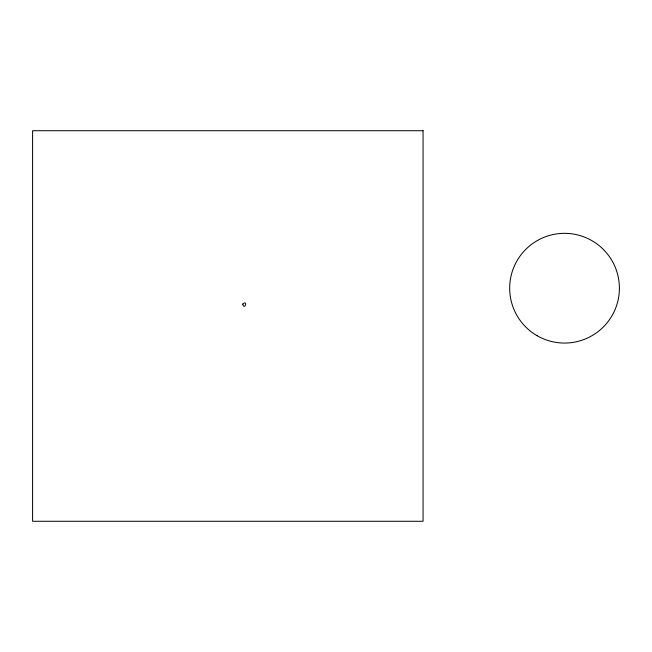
<?xml version="1.0" encoding="UTF-8"?>
<svg xmlns="http://www.w3.org/2000/svg" width="652" height="652" viewBox="0 0 652 652"><rect width="100%" height="100%" fill="white"/><g stroke="black" fill="none" stroke-linecap="round" stroke-linejoin="round"><path stroke-width="0.98" d="M242.674 304.125C244.85 311.069 248.037 299.195 242.674 304.125M423.067 130.726L32.6 130.726L32.6 521.274L423.067 521.274L423.067 130.726M537.109 335.707A54.858 54.858 0 0 0 619.4 288.192A54.858 54.858 0 0 0 537.109 240.686A54.858 54.858 0 0 0 537.109 335.707"/></g></svg>
